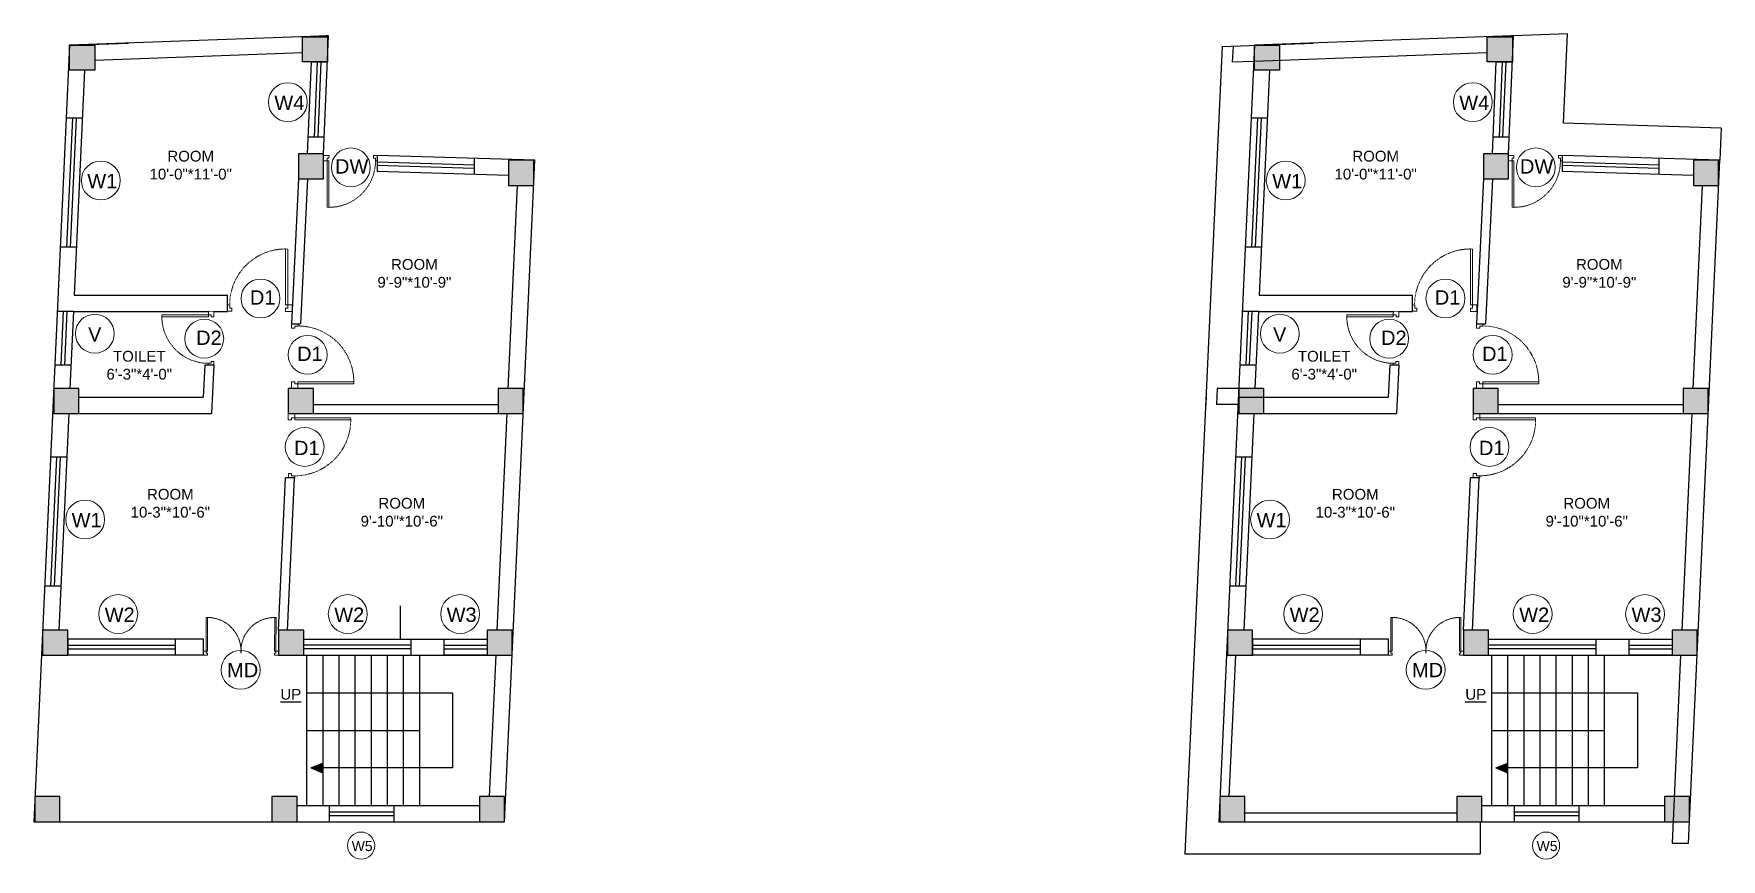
# Model space of a CAD drawing. Header units: inches. Extents: x -10117506 to -5032697, y -6529230 to -3254494.
# Drawn here: x -5062879 to -5061936, y -3264239 to -3263778 of the extents above; entities that cross this region are included whole.
import ezdxf

# ---------------------------------------------------------------- set-up
doc = ezdxf.new("R2010")
doc.units = ezdxf.units.IN
doc.header["$LTSCALE"] = 2
doc.header["$MEASUREMENT"] = 0
doc.linetypes.add('HIDDEN', pattern=[0.375, 0.25, -0.125])
doc.layers.get('0').update_dxf_attribs({"linetype": 'CONTINUOUS'})
doc.layers.add('A-Hatch', color=7, linetype='CONTINUOUS')
for name, color, linetype, lineweight in [('Annotate-Lite.w', 177, 'CONTINUOUS', 9), ('Door-Window.w', 4, 'CONTINUOUS', 15), ('TEXT', 181, 'CONTINUOUS', 25)]:
    doc.layers.add(name, color=color, linetype=linetype, lineweight=lineweight)
doc.styles.add('arial.', font='arial.ttf')
doc.styles.add('gaurav', font='arial.ttf')

# ---------------------------------------------------------------- blocks, each defined once
blk = doc.blocks.new('3-0')
at = {"ltscale": 3}
for p, q in [((11063.04771873254, 10097.67926626675), (11065.97411061868, 10099.89976160063)), ((11063.04771873254, 10097.67926626675), (11064.52804895506, 10095.72833834261)), ((11065.99124489813, 10096.83858600955), (11064.52804895506, 10095.72833834261)), ((11065.25107978682, 10097.81404997167), (11066.71427572989, 10098.92429763861)), ((11065.99124489813, 10096.83858600955), (11065.25107978682, 10097.81404997167)), ((11065.97411061863, 10099.8997616006), (11066.71427572989, 10098.92429763861)), ((11085.49991520455, 10074.12700885048), (11110.3247412691, 10092.9636556783)), ((11086.24008031584, 10073.15154488841), (11111.04573409061, 10091.97364411575)), ((11111.04573409061, 10091.97364411575), (11110.3247412691, 10092.9636556783)), ((11084.03671926142, 10073.01676118352), (11082.57352331835, 10071.90651351658)), ((11082.57352331835, 10071.90651351658), (11084.79401865222, 10068.98012163045)), ((11084.03671926142, 10073.01676118352), (11084.77688437277, 10072.04129722147)), ((11084.77688437277, 10072.04129722147), (11086.24008031584, 10073.15154488841)), ((11084.79401865222, 10068.98012163045), (11087.72041053836, 10071.20061696427)), ((11086.24008031584, 10073.15154488841), (11085.49991520455, 10074.12700885047)), ((11087.72041053836, 10071.20061696427), (11086.24008031584, 10073.15154488841))]:
    blk.add_line(p, q, dxfattribs=at)
at = {"layer": 'Door-Window.w', "color": 9, "linetype": 'HIDDEN', "lineweight": 18}
blk.add_arc((11085.49991520455, 10074.12700885048), 31.16233708904959, 37.19059523975735, 127.1464893766062, dxfattribs=at)
blk = doc.blocks.new('FDFDRE')
at = {"ltscale": 3}
for p, q in [((165701.1064683777, -58637.82329853106), (165701.1040215932, -58641.49599741273)), ((165701.1040215932, -58641.49599741273), (165703.5524875143, -58641.49762860245)), ((165704.7791672594, -58637.82574531552), (165701.1064683777, -58637.82329853106)), ((165703.5524875143, -58641.49762860245), (165703.5317472677, -58672.62937732995)), ((165703.5537109066, -58639.6612791616), (165703.5524875143, -58641.49762860245)), ((165703.5524875143, -58641.49762860245), (165704.7767204749, -58641.49844419728)), ((165704.7779438672, -58639.66209475638), (165703.5537109066, -58639.6612791616)), ((165704.7767204749, -58641.49844419728), (165704.7559641982, -58672.65425465335)), ((165704.7779438672, -58639.66209475638), (165704.7791672594, -58637.82574531552)), ((165766.9772891941, -58637.82574531552), (165770.6499880758, -58637.82329853106)), ((165766.9785125864, -58639.66209475638), (165766.9772891941, -58637.82574531552)), ((165766.9785125864, -58639.66209475638), (165768.202745547, -58639.6612791616)), ((165768.2039689392, -58641.49762860245), (165766.9797359786, -58641.49844419728)), ((165766.9797359786, -58641.49844419728), (165767.0004922553, -58672.65425465335)), ((165768.202745547, -58639.6612791616), (165768.2039689392, -58641.49762860245)), ((165770.6524348603, -58641.49599741273), (165768.2039689392, -58641.49762860245)), ((165768.2039689392, -58641.49762860245), (165768.2247091858, -58672.62937732995)), ((165770.6499880758, -58637.82329853106), (165770.6524348603, -58641.49599741273)), ((165703.5317472677, -58672.62937732995), (165704.7559641982, -58672.65425465335)), ((165768.2247091858, -58672.62937732995), (165767.0004922553, -58672.65425465335))]:
    blk.add_line(p, q, dxfattribs=at)
at = {"layer": 'Door-Window.w', "color": 9, "linetype": 'HIDDEN', "lineweight": 18}
for centre, start, end in [((165704.7767204749, -58641.49844419728), 269.9618290481078, 3.383526153078868), ((165766.9797359786, -58641.49844419728), 176.6164738469579, 270.0381709504853)]:
    blk.add_arc(centre, 31.15581737007103, start, end, dxfattribs=at)

msp = doc.modelspace()

# ---------------------------------------------------------------- hatches: boundary and pattern name
at = {"ltscale": 0.5}
for points in [[(-5062714.676497722, -3263779.508415528), (-5062728.676497722, -3263779.508415528), (-5062728.676497722, -3263793.508415528), (-5062714.676497722, -3263793.508415529)], [(-5062053.084555919, -3263779.508415528), (-5062067.084555919, -3263779.508415528), (-5062067.084555919, -3263793.508415528), (-5062053.084555919, -3263793.508415529)], [(-5062844.63257573, -3263784.285200061), (-5062858.63257573, -3263784.285200061), (-5062858.63257573, -3263798.285200061), (-5062844.63257573, -3263798.285200061)], [(-5062183.040633927, -3263784.285200061), (-5062197.040633927, -3263784.285200061), (-5062197.040633927, -3263798.285200061), (-5062183.040633927, -3263798.285200061)], [(-5062716.856305386, -3263844.911306014), (-5062730.856305386, -3263844.911306014), (-5062730.856305386, -3263858.911306014), (-5062716.856305386, -3263858.911306014)], [(-5062055.264363583, -3263844.911306014), (-5062069.264363583, -3263844.911306014), (-5062069.264363583, -3263858.911306014), (-5062055.264363583, -3263858.911306014)], [(-5062599.536444851, -3263848.535162548), (-5062613.536444851, -3263848.535162548), (-5062613.536444851, -3263862.535162548), (-5062599.536444851, -3263862.535162549)], [(-5061937.944503048, -3263848.535162548), (-5061951.944503048, -3263848.535162548), (-5061951.944503048, -3263862.535162548), (-5061937.944503048, -3263862.535162549)], [(-5062853.487524915, -3263975.875214051), (-5062867.487524915, -3263975.875214051), (-5062867.487524915, -3263989.875214051), (-5062853.487524915, -3263989.875214051)], [(-5062722.541307935, -3263975.875214051), (-5062736.541307935, -3263975.875214051), (-5062736.541307935, -3263989.875214051), (-5062722.541307935, -3263989.875214051)], [(-5062605.366437645, -3263975.875214045), (-5062619.366437645, -3263975.875214045), (-5062619.366437645, -3263989.875214045), (-5062605.366437645, -3263989.875214046)], [(-5062191.895583112, -3263975.875214051), (-5062205.895583112, -3263975.875214051), (-5062205.895583112, -3263989.875214051), (-5062191.895583112, -3263989.875214051)], [(-5062060.949366132, -3263975.875214051), (-5062074.949366132, -3263975.875214051), (-5062074.949366132, -3263989.875214051), (-5062060.949366132, -3263989.875214051)], [(-5061943.774495842, -3263975.875214045), (-5061957.774495842, -3263975.875214045), (-5061957.774495842, -3263989.875214045), (-5061943.774495842, -3263989.875214046)], [(-5062859.726984452, -3264110.875214052), (-5062873.726984452, -3264110.875214052), (-5062873.726984452, -3264124.875214052), (-5062859.726984452, -3264124.875214052)], [(-5062727.947836513, -3264110.875214051), (-5062741.947836513, -3264110.875214051), (-5062741.947836513, -3264124.875214051), (-5062727.947836513, -3264124.875214051)], [(-5062611.547124851, -3264110.875214059), (-5062625.547124851, -3264110.875214059), (-5062625.547124851, -3264124.875214059), (-5062611.547124851, -3264124.87521406)], [(-5062198.135042649, -3264110.875214052), (-5062212.135042649, -3264110.875214052), (-5062212.135042649, -3264124.875214052), (-5062198.135042649, -3264124.875214052)], [(-5062066.35589471, -3264110.875214051), (-5062080.35589471, -3264110.875214051), (-5062080.35589471, -3264124.875214051), (-5062066.35589471, -3264124.875214051)], [(-5061949.955183049, -3264110.875214059), (-5061963.955183049, -3264110.875214059), (-5061963.955183049, -3264124.875214059), (-5061949.955183049, -3264124.87521406)], [(-5062864.025278798, -3264203.87521405), (-5062878.025278798, -3264203.87521405), (-5062878.025278798, -3264217.87521405), (-5062864.025278798, -3264217.875214051)], [(-5062731.672333978, -3264203.875214052), (-5062745.672333978, -3264203.875214052), (-5062745.672333978, -3264217.875214052), (-5062731.672333978, -3264217.875214052)], [(-5062615.804931593, -3264203.875214051), (-5062629.804931593, -3264203.875214051), (-5062629.804931593, -3264217.875214051), (-5062615.804931593, -3264217.875214051)], [(-5062202.433336996, -3264203.87521405), (-5062216.433336996, -3264203.87521405), (-5062216.433336996, -3264217.87521405), (-5062202.433336996, -3264217.875214051)], [(-5062070.080392175, -3264203.875214052), (-5062084.080392175, -3264203.875214052), (-5062084.080392175, -3264217.875214052), (-5062070.080392175, -3264217.875214052)], [(-5061954.21298979, -3264203.875214051), (-5061968.21298979, -3264203.875214051), (-5061968.21298979, -3264217.875214051), (-5061954.21298979, -3264217.875214051)]]:
    msp.add_hatch(color=1, dxfattribs=at).paths.add_polyline_path(points)
at = {"layer": 'A-Hatch', "ltscale": 0.5}
h = msp.add_hatch(dxfattribs=at)
h.set_pattern_fill('ANSI31', color=256)
h.set_pattern_definition([(45, (28542.57649634313, -5409.645851075649), (-0.08838834764831845, 0.08838834764831845), [])])
h.paths.add_polyline_path([(-5062723.801316964, -3264187.87521405), (-5062717.881302438, -3264190.384449495), (-5062717.881302438, -3264185.365978605)])
h = msp.add_hatch(dxfattribs=at)
h.set_pattern_fill('ANSI31', color=256)
h.set_pattern_definition([(45, (29204.16843814589, -5409.645851075649), (-0.08838834764831845, 0.08838834764831845), [])])
h.paths.add_polyline_path([(-5062062.209375162, -3264187.87521405), (-5062056.289360635, -3264190.384449495), (-5062056.289360635, -3264185.365978605)])

# ---------------------------------------------------------------- linework, layer by layer
at = {"ltscale": 0.5}
for p, q in [((-5062714.060001119, -3263778.970569876), (-5062858.63257573, -3263784.285200061)), ((-5062716.856305386, -3263844.911306014), (-5062714.060001119, -3263778.970569876)), ((-5062053.838155635, -3263779.020935966), (-5062197.040633927, -3263784.285200061)), ((-5062055.264363583, -3263844.911306014), (-5062052.468059316, -3263778.970569876)), ((-5062022.394214924, -3263777.865025747), (-5062052.468059316, -3263778.970569876)), ((-5062024.513787864, -3263827.847497867), (-5062022.394214924, -3263777.865025747)), ((-5062858.63257573, -3263784.285200061), (-5062878.672333862, -3264217.875214051)), ((-5062858.63257573, -3263784.285200061), (-5062825.853327567, -3263783.080202625)), ((-5062728.690883806, -3263788.514494641), (-5062844.63257573, -3263792.776625389)), ((-5062215.090516026, -3263784.948731498), (-5062235.931534855, -3264235.87521405)), ((-5062197.040633927, -3263784.285200061), (-5062217.080392059, -3264217.875214051)), ((-5062215.090516026, -3263784.948731498), (-5062164.261385764, -3263783.080202625)), ((-5062209.07388866, -3263784.727554352), (-5062209.49084201, -3263793.748961081)), ((-5062067.098942003, -3263788.514494641), (-5062197.040633927, -3263793.291279173)), ((-5062850.270023365, -3263798.285200061), (-5062856.074570108, -3263923.875214052)), ((-5062725.864394085, -3263844.911306014), (-5062723.684586421, -3263793.508415529)), ((-5062723.684586421, -3263793.508415529), (-5062714.676497722, -3263793.508415529)), ((-5062721.96070977, -3263835.466047282), (-5062720.179644134, -3263793.466047282)), ((-5062719.962505645, -3263835.550783775), (-5062718.181440009, -3263793.550783775)), ((-5062197.457587277, -3263793.30660679), (-5062209.490842011, -3263793.748961081)), ((-5062188.678081562, -3263798.285200061), (-5062194.482628305, -3263923.875214052)), ((-5062064.272452282, -3263844.911306014), (-5062062.092644618, -3263793.508415529)), ((-5062062.092644618, -3263793.508415529), (-5062053.084555919, -3263793.508415529)), ((-5062060.368767967, -3263835.466047282), (-5062058.587702331, -3263793.466047282)), ((-5062058.370563842, -3263835.550783775), (-5062056.589498206, -3263793.550783775)), ((-5062851.508440861, -3263825.080207057), (-5062860.518048289, -3263825.080207057)), ((-5062857.012178221, -3263825.034038123), (-5062860.339889973, -3263897.034038123)), ((-5062855.014310929, -3263825.12637599), (-5062858.342022682, -3263897.12637599)), ((-5062189.916499058, -3263825.080207057), (-5062198.926106486, -3263825.080207057)), ((-5062195.420236418, -3263825.034038123), (-5062198.747948171, -3263897.034038123)), ((-5062193.422369126, -3263825.12637599), (-5062196.750080879, -3263897.12637599)), ((-5061936.480220474, -3263830.551963773), (-5062024.513787864, -3263827.847497867)), ((-5062725.465652057, -3263835.508415529), (-5062716.457563359, -3263835.508415529)), ((-5062063.873710254, -3263835.508415529), (-5062054.865621557, -3263835.508415529)), ((-5061936.480220474, -3263830.551963773), (-5061937.303542893, -3263848.535162541)), ((-5062598.895484696, -3263848.535162541), (-5062686.856368479, -3263845.832929538)), ((-5062686.856368479, -3263845.832929538), (-5062686.856368479, -3263854.837175503)), ((-5062632.856368479, -3263847.491855368), (-5062632.856368479, -3263856.496101334)), ((-5061937.303542893, -3263848.535162541), (-5062025.264426677, -3263845.832929538)), ((-5062025.264426677, -3263845.832929538), (-5062025.264426677, -3263854.837175503)), ((-5061971.264426677, -3263847.491855368), (-5061971.264426677, -3263856.496101334)), ((-5062686.887074841, -3263851.334580969), (-5062632.887074841, -3263852.993506799)), ((-5062613.536444851, -3263857.089625785), (-5062686.856368479, -3263854.837175503)), ((-5062686.825662117, -3263849.335524072), (-5062632.825662117, -3263850.994449902)), ((-5062615.804931593, -3264217.875214051), (-5062598.895484695, -3263848.53516254)), ((-5062025.295133038, -3263851.334580969), (-5061971.295133038, -3263852.993506799)), ((-5061951.944503048, -3263857.089625785), (-5062025.264426677, -3263854.837175503)), ((-5062025.233720315, -3263849.335524072), (-5061971.233720315, -3263850.994449902)), ((-5061954.762384208, -3264229.875214051), (-5061937.303542893, -3263848.535162541)), ((-5062730.856305386, -3263858.911306014), (-5062734.791536704, -3263939.875215884)), ((-5062725.850402813, -3263858.911306014), (-5062729.785634131, -3263939.875215884)), ((-5062613.734904873, -3263975.875214051), (-5062608.545872234, -3263862.535162541)), ((-5062069.264363583, -3263858.911306014), (-5062073.199594901, -3263939.875215884)), ((-5062064.258461011, -3263858.911306014), (-5062068.193692328, -3263939.875215884)), ((-5061952.14296307, -3263975.875214051), (-5061946.953930431, -3263862.535162541)), ((-5062854.836152613, -3263897.080207056), (-5062863.845760042, -3263897.080207057)), ((-5062193.24421081, -3263897.080207056), (-5062202.253818239, -3263897.080207057)), ((-5062856.074570108, -3263923.875214051), (-5062770.451303298, -3263923.875214051)), ((-5062770.451303298, -3263932.875214051), (-5062770.451303298, -3263923.875214051)), ((-5062194.482628305, -3263923.875214051), (-5062108.859361495, -3263923.875214051)), ((-5062108.859361495, -3263932.875214051), (-5062108.859361495, -3263923.875214051)), ((-5062856.490534078, -3263932.875214051), (-5062865.490534078, -3263932.875214051)), ((-5062863.380810613, -3263962.828885508), (-5062861.989460335, -3263932.828885507)), ((-5062861.382958099, -3263962.921542596), (-5062859.991607822, -3263932.921542596)), ((-5062856.490534077, -3263932.875214051), (-5062858.477917486, -3263975.875214051)), ((-5062856.490534078, -3263932.875214051), (-5062781.155430021, -3263932.875214052)), ((-5062778.094844225, -3263932.875214052), (-5062770.451303298, -3263932.875214051)), ((-5062734.791536704, -3263939.875215884), (-5062729.785634131, -3263939.875215884)), ((-5062194.898592276, -3263932.875214051), (-5062203.898592276, -3263932.875214051)), ((-5062201.78886881, -3263962.828885508), (-5062200.397518532, -3263932.828885507)), ((-5062199.791016296, -3263962.921542596), (-5062198.399666019, -3263932.921542596)), ((-5062194.898592275, -3263932.875214051), (-5062196.885975683, -3263975.875214051)), ((-5062194.898592276, -3263932.875214051), (-5062119.563488218, -3263932.875214052)), ((-5062116.502902422, -3263932.875214052), (-5062108.859361495, -3263932.875214051)), ((-5062073.199594901, -3263939.875215884), (-5062068.193692328, -3263939.875215884)), ((-5062857.877080642, -3263962.875214052), (-5062866.88668807, -3263962.875214052)), ((-5062783.162969414, -3263962.875190601), (-5062783.994898436, -3263980.875214051)), ((-5062778.157631953, -3263962.875190601), (-5062783.162969414, -3263962.875190601)), ((-5062778.157631953, -3263962.875190601), (-5062779.405524944, -3263989.875214051)), ((-5062196.285138839, -3263962.875214052), (-5062205.294746268, -3263962.875214052)), ((-5062121.571027611, -3263962.875190601), (-5062122.402956633, -3263980.875214051)), ((-5062116.56569015, -3263962.875190601), (-5062121.571027611, -3263962.875190601)), ((-5062116.56569015, -3263962.875190601), (-5062117.813583141, -3263989.875214051)), ((-5062217.908393017, -3263975.875214051), (-5062218.324356987, -3263984.875214051)), ((-5062205.908393017, -3263975.875214051), (-5062217.908393017, -3263975.875214051)), ((-5062853.487524915, -3263980.875214051), (-5062783.994898436, -3263980.875214051)), ((-5062722.541307935, -3263984.875214051), (-5062619.366437645, -3263984.875214051)), ((-5062206.31154708, -3263984.875214051), (-5062218.324356987, -3263984.875214051)), ((-5062206.126674205, -3263980.875214051), (-5062122.402956633, -3263980.875214051)), ((-5062205.908393017, -3263984.875214051), (-5062205.895583112, -3263984.875214051)), ((-5062060.949366132, -3263984.875214051), (-5061957.774495842, -3263984.875214051)), ((-5062859.124972549, -3263989.875214051), (-5062864.717377023, -3264110.875214051)), ((-5062853.487524915, -3263989.875214051), (-5062779.405524944, -3263989.875214051)), ((-5062722.541307935, -3263989.875214051), (-5062619.366437645, -3263989.875214051)), ((-5062619.915592079, -3264110.875214051), (-5062614.375865027, -3263989.875214051)), ((-5062206.542638174, -3263989.87521405), (-5062117.813583141, -3263989.875214051)), ((-5062197.533030747, -3263989.875214051), (-5062203.12543522, -3264110.875214051)), ((-5062060.949366132, -3263989.875214051), (-5061957.774495842, -3263989.875214051)), ((-5061958.323650276, -3264110.875214051), (-5061952.783923225, -3263989.875214051)), ((-5062860.257318909, -3264014.375214051), (-5062869.266926338, -3264014.375214051)), ((-5062869.088768022, -3264086.329045117), (-5062865.76105627, -3264014.329045117)), ((-5062867.09090073, -3264086.421382985), (-5062863.763188978, -3264014.421382985)), ((-5062198.665377107, -3264014.375214051), (-5062207.674984535, -3264014.375214051)), ((-5062207.496826219, -3264086.329045117), (-5062204.169114467, -3264014.329045117)), ((-5062205.498958928, -3264086.421382985), (-5062202.171247175, -3264014.421382985)), ((-5062741.947836513, -3264110.875214051), (-5062738.149861892, -3264025.875214053)), ((-5062733.144873166, -3264025.875214053), (-5062738.149861892, -3264025.875214053)), ((-5062736.952820267, -3264111.098401639), (-5062733.144873166, -3264025.875214053)), ((-5062080.35589471, -3264110.875214051), (-5062076.557920089, -3264025.875214053)), ((-5062071.552931363, -3264025.875214053), (-5062076.557920089, -3264025.875214053)), ((-5062075.360878464, -3264111.098401639), (-5062071.552931363, -3264025.875214053)), ((-5062863.585030662, -3264086.375214051), (-5062872.594638091, -3264086.375214051)), ((-5062201.993088859, -3264086.375214051), (-5062211.002696288, -3264086.375214051)), ((-5062673.947836513, -3264115.875214051), (-5062673.947836513, -3264097.246021596)), ((-5062783.947818121, -3264115.875214051), (-5062859.726984452, -3264115.875214051)), ((-5062859.726984452, -3264115.875214052), (-5062859.726984452, -3264124.875214052)), ((-5062859.726984452, -3264119.375214052), (-5062799.726984452, -3264119.375214052)), ((-5062799.726984452, -3264115.875214052), (-5062799.726984452, -3264124.875214052)), ((-5062783.947818121, -3264124.875214051), (-5062783.947818121, -3264115.875214051)), ((-5062727.947836513, -3264115.875214051), (-5062625.547124851, -3264115.875214051)), ((-5062727.947836513, -3264115.875214051), (-5062673.947836513, -3264115.875214051)), ((-5062667.947836513, -3264119.375214051), (-5062727.947836513, -3264119.375214051)), ((-5062667.947836513, -3264124.875214051), (-5062667.947836513, -3264115.875214051)), ((-5062649.547124851, -3264124.875214051), (-5062649.547124852, -3264115.875214051)), ((-5062649.547124851, -3264119.375214051), (-5062625.547124851, -3264119.375214051)), ((-5062122.355876318, -3264115.875214051), (-5062198.135042649, -3264115.875214051)), ((-5062198.135042649, -3264115.875214052), (-5062198.135042649, -3264124.875214052)), ((-5062198.135042649, -3264119.375214052), (-5062138.135042649, -3264119.375214052)), ((-5062138.135042649, -3264115.875214052), (-5062138.135042649, -3264124.875214052)), ((-5062122.355876318, -3264124.875214051), (-5062122.355876318, -3264115.875214051)), ((-5062066.35589471, -3264115.875214051), (-5061963.955183049, -3264115.875214051)), ((-5062006.35589471, -3264119.375214051), (-5062066.35589471, -3264119.375214051)), ((-5062006.35589471, -3264124.875214051), (-5062006.35589471, -3264115.875214051)), ((-5061987.955183049, -3264124.875214051), (-5061987.95518305, -3264115.875214051)), ((-5061987.955183049, -3264119.375214051), (-5061963.955183049, -3264119.375214051)), ((-5062859.726984452, -3264121.375214052), (-5062799.726984452, -3264121.375214052)), ((-5062783.947818121, -3264124.875214051), (-5062859.726984452, -3264124.875214051)), ((-5062667.947836513, -3264121.375214051), (-5062727.947836513, -3264121.375214051)), ((-5062727.947836513, -3264124.875214051), (-5062625.547124851, -3264124.875214051)), ((-5062726.173398821, -3264166.875214051), (-5062726.173398821, -3264124.875214052)), ((-5062717.173398821, -3264166.875214051), (-5062717.173398821, -3264124.875214052)), ((-5062708.173398821, -3264166.875214051), (-5062708.173398821, -3264124.875214052)), ((-5062699.173398821, -3264166.875214051), (-5062699.173398821, -3264124.875214052)), ((-5062690.173398821, -3264166.875214051), (-5062690.173398821, -3264124.875214052)), ((-5062681.173398821, -3264166.875214051), (-5062681.173398821, -3264124.875214052)), ((-5062672.173398821, -3264166.875214051), (-5062672.173398821, -3264124.875214052)), ((-5062663.173398822, -3264166.875214051), (-5062663.173398822, -3264124.875214051)), ((-5062649.547124851, -3264121.375214051), (-5062625.547124851, -3264121.375214051)), ((-5062625.547124851, -3264124.875214051), (-5062649.547124851, -3264124.875214051)), ((-5062624.173398821, -3264203.875214051), (-5062620.556552233, -3264124.875214051)), ((-5062207.77676025, -3264124.875214051), (-5062211.427999535, -3264203.875214051)), ((-5062198.135042649, -3264121.375214052), (-5062138.135042649, -3264121.375214052)), ((-5062122.355876318, -3264124.875214051), (-5062198.135042649, -3264124.875214051)), ((-5062006.35589471, -3264121.375214051), (-5062066.35589471, -3264121.375214051)), ((-5062066.35589471, -3264124.875214051), (-5061963.955183049, -3264124.875214051)), ((-5062064.581457018, -3264166.875214051), (-5062064.581457018, -3264124.875214052)), ((-5062055.581457018, -3264166.875214051), (-5062055.581457018, -3264124.875214052)), ((-5062046.581457018, -3264166.875214051), (-5062046.581457018, -3264124.875214052)), ((-5062037.581457018, -3264166.875214051), (-5062037.581457018, -3264124.875214052)), ((-5062028.581457018, -3264166.875214051), (-5062028.581457018, -3264124.875214052)), ((-5062019.581457018, -3264166.875214051), (-5062019.581457018, -3264124.875214052)), ((-5062010.581457018, -3264166.875214051), (-5062010.581457018, -3264124.875214052)), ((-5062001.581457019, -3264166.875214051), (-5062001.581457019, -3264124.875214051)), ((-5061987.955183049, -3264121.375214051), (-5061963.955183049, -3264121.375214051)), ((-5061963.955183049, -3264124.875214051), (-5061987.955183049, -3264124.875214051)), ((-5061963.771811591, -3264229.875214051), (-5061958.96461043, -3264124.875214051)), ((-5062726.173398821, -3264145.875214052), (-5062644.909718725, -3264145.875214048)), ((-5062644.909718725, -3264145.875214048), (-5062644.909718725, -3264187.87521405)), ((-5062064.581457018, -3264145.875214052), (-5061983.317776922, -3264145.875214048)), ((-5061983.317776922, -3264145.875214048), (-5061983.317776922, -3264187.87521405)), ((-5062726.173398821, -3264166.875214053), (-5062663.173398821, -3264166.875214051)), ((-5062726.173398821, -3264208.875214051), (-5062726.173398821, -3264166.875214051)), ((-5062717.173398821, -3264208.875214051), (-5062717.173398821, -3264166.875214051)), ((-5062708.173398821, -3264208.875214051), (-5062708.173398821, -3264166.875214051)), ((-5062699.173398821, -3264208.875214051), (-5062699.173398821, -3264166.875214051)), ((-5062690.173398821, -3264208.875214051), (-5062690.173398821, -3264166.875214051)), ((-5062681.173398821, -3264208.875214051), (-5062681.173398821, -3264166.875214051)), ((-5062672.173398821, -3264208.875214051), (-5062672.173398821, -3264166.875214051)), ((-5062663.173398821, -3264208.875214051), (-5062663.173398821, -3264166.875214051)), ((-5062064.581457018, -3264166.875214053), (-5062001.581457018, -3264166.875214051)), ((-5062064.581457018, -3264208.875214051), (-5062064.581457018, -3264166.875214051)), ((-5062055.581457018, -3264208.875214051), (-5062055.581457018, -3264166.875214051)), ((-5062046.581457018, -3264208.875214051), (-5062046.581457018, -3264166.875214051)), ((-5062037.581457018, -3264208.875214051), (-5062037.581457018, -3264166.875214051)), ((-5062028.581457018, -3264208.875214051), (-5062028.581457018, -3264166.875214051)), ((-5062019.581457018, -3264208.875214051), (-5062019.581457018, -3264166.875214051)), ((-5062010.581457018, -3264208.875214051), (-5062010.581457018, -3264166.875214051)), ((-5062001.581457018, -3264208.875214051), (-5062001.581457018, -3264166.875214051)), ((-5062723.801316964, -3264187.87521405), (-5062717.881302438, -3264185.365978605)), ((-5062717.881302438, -3264185.365978605), (-5062717.881302438, -3264190.384449495)), ((-5062062.209375162, -3264187.87521405), (-5062056.289360635, -3264185.365978605)), ((-5062056.289360635, -3264185.365978605), (-5062056.289360635, -3264190.384449495)), ((-5062723.801316964, -3264187.87521405), (-5062717.881302438, -3264190.384449495)), ((-5062644.909718725, -3264187.87521405), (-5062717.881302438, -3264187.875214051)), ((-5062062.209375162, -3264187.87521405), (-5062056.289360635, -3264190.384449495)), ((-5061983.317776922, -3264187.87521405), (-5062056.289360635, -3264187.875214051)), ((-5062731.672333978, -3264208.875214052), (-5062629.804931593, -3264208.875214051)), ((-5062713.672333978, -3264208.875214052), (-5062713.672333978, -3264217.875214052)), ((-5062713.672333978, -3264212.375214052), (-5062677.672333978, -3264212.375214052)), ((-5062713.672333978, -3264214.375214052), (-5062677.672333978, -3264214.375214052)), ((-5062677.672333978, -3264208.875214052), (-5062677.672333978, -3264217.875214052)), ((-5062203.080392175, -3264212.875214051), (-5062084.080392175, -3264212.875214052)), ((-5062070.080392175, -3264208.875214052), (-5061968.21298979, -3264208.875214051)), ((-5062052.080392175, -3264208.875214052), (-5062052.080392175, -3264217.875214052)), ((-5062052.080392175, -3264212.375214052), (-5062016.080392175, -3264212.375214052)), ((-5062052.080392175, -3264214.375214052), (-5062016.080392175, -3264214.375214052)), ((-5062016.080392175, -3264208.875214052), (-5062016.080392175, -3264217.875214052)), ((-5062864.672333978, -3264217.875214051), (-5062732.672333978, -3264217.875214052)), ((-5062732.672333978, -3264217.875214052), (-5062713.672333978, -3264217.875214051)), ((-5062713.672333978, -3264217.875214052), (-5062677.672333978, -3264217.875214052)), ((-5062677.672333977, -3264217.875214051), (-5062615.804931593, -3264217.875214051)), ((-5062203.080392175, -3264217.875214051), (-5062071.080392175, -3264217.875214052)), ((-5062071.080392175, -3264217.875214052), (-5062052.080392175, -3264217.875214051)), ((-5062071.080392175, -3264217.875214052), (-5062071.080392175, -3264235.875214052)), ((-5062052.080392175, -3264217.875214052), (-5062016.080392175, -3264217.875214052)), ((-5062016.080392174, -3264217.875214051), (-5061954.21298979, -3264217.875214051)), ((-5061963.771811591, -3264229.875214051), (-5061954.762384208, -3264229.875214051)), ((-5062235.931534855, -3264235.87521405), (-5062071.080392175, -3264235.875214052))]:
    msp.add_line(p, q, dxfattribs=at)
at = {"color": 3, "ltscale": 0.5}
for p, q in [((-5062714.060001119, -3263778.970569876), (-5062715.430097437, -3263779.020935966)), ((-5062052.468059316, -3263778.970569876), (-5062053.838155635, -3263779.020935966)), ((-5062224.145889064, -3263980.875214051), (-5062224.561853033, -3263989.875214051)), ((-5062878.672333862, -3264217.875214051), (-5062864.672333978, -3264217.875214051)), ((-5062217.080392059, -3264217.875214051), (-5062203.080392175, -3264217.875214051))]:
    msp.add_line(p, q, dxfattribs=at)
at = {"ltscale": 0.5}
for points in [[(-5062728.690883806, -3263779.508415529), (-5062714.690883806, -3263779.508415529), (-5062714.690883806, -3263793.508415529), (-5062728.690883806, -3263793.508415529)], [(-5062067.098942003, -3263779.508415529), (-5062053.098942003, -3263779.508415529), (-5062053.098942003, -3263793.508415529), (-5062067.098942003, -3263793.508415529)], [(-5062858.63257573, -3263784.285200061), (-5062844.63257573, -3263784.285200061), (-5062844.63257573, -3263798.285200061), (-5062858.63257573, -3263798.285200061)], [(-5062197.040633927, -3263784.285200061), (-5062183.040633927, -3263784.285200061), (-5062183.040633927, -3263798.285200061), (-5062197.040633927, -3263798.285200061)], [(-5062730.856305386, -3263858.911306014), (-5062716.856305386, -3263858.911306014), (-5062716.856305386, -3263844.911306014), (-5062730.856305386, -3263844.911306014)], [(-5062069.264363583, -3263858.911306014), (-5062055.264363583, -3263858.911306014), (-5062055.264363583, -3263844.911306014), (-5062069.264363583, -3263844.911306014)], [(-5062613.536444851, -3263862.535162541), (-5062599.536444851, -3263862.535162541), (-5062599.536444851, -3263848.535162541), (-5062613.536444851, -3263848.535162541)], [(-5061951.944503048, -3263862.535162541), (-5061937.944503048, -3263862.535162541), (-5061937.944503048, -3263848.535162541), (-5061951.944503048, -3263848.535162541)], [(-5062867.487524915, -3263989.875214051), (-5062853.487524915, -3263989.875214051), (-5062853.487524915, -3263975.875214051), (-5062867.487524915, -3263975.875214051)], [(-5062736.541307935, -3263989.875214051), (-5062722.541307935, -3263989.875214051), (-5062722.541307935, -3263975.875214051), (-5062736.541307935, -3263975.875214051)], [(-5062619.366437645, -3263989.875214051), (-5062605.366437645, -3263989.875214051), (-5062605.366437645, -3263975.875214051), (-5062619.366437645, -3263975.875214051)], [(-5062205.895583112, -3263989.875214051), (-5062191.895583112, -3263989.875214051), (-5062191.895583112, -3263975.875214051), (-5062205.895583112, -3263975.875214051)], [(-5062074.949366132, -3263989.875214051), (-5062060.949366132, -3263989.875214051), (-5062060.949366132, -3263975.875214051), (-5062074.949366132, -3263975.875214051)], [(-5061957.774495842, -3263989.875214051), (-5061943.774495842, -3263989.875214051), (-5061943.774495842, -3263975.875214051), (-5061957.774495842, -3263975.875214051)], [(-5062873.726984452, -3264124.875214051), (-5062859.726984452, -3264124.875214051), (-5062859.726984452, -3264110.875214051), (-5062873.726984452, -3264110.875214051)], [(-5062741.947836513, -3264124.875214051), (-5062727.947836513, -3264124.875214051), (-5062727.947836513, -3264110.875214051), (-5062741.947836513, -3264110.875214051)], [(-5062625.547124851, -3264124.875214051), (-5062611.547124851, -3264124.875214051), (-5062611.547124851, -3264110.875214051), (-5062625.547124851, -3264110.875214051)], [(-5062212.135042649, -3264124.875214051), (-5062198.135042649, -3264124.875214051), (-5062198.135042649, -3264110.875214051), (-5062212.135042649, -3264110.875214051)], [(-5062080.35589471, -3264124.875214051), (-5062066.35589471, -3264124.875214051), (-5062066.35589471, -3264110.875214051), (-5062080.35589471, -3264110.875214051)], [(-5061963.955183049, -3264124.875214051), (-5061949.955183049, -3264124.875214051), (-5061949.955183049, -3264110.875214051), (-5061963.955183049, -3264110.875214051)], [(-5062878.025278798, -3264217.875214051), (-5062864.025278798, -3264217.875214051), (-5062864.025278798, -3264203.875214051), (-5062878.025278798, -3264203.875214051)], [(-5062745.672333978, -3264217.875214051), (-5062731.672333978, -3264217.875214051), (-5062731.672333978, -3264203.875214051), (-5062745.672333978, -3264203.875214051)], [(-5062629.804931593, -3264217.875214051), (-5062615.804931593, -3264217.875214051), (-5062615.804931593, -3264203.875214051), (-5062629.804931593, -3264203.875214051)], [(-5062216.433336996, -3264217.875214051), (-5062202.433336996, -3264217.875214051), (-5062202.433336996, -3264203.875214051), (-5062216.433336996, -3264203.875214051)], [(-5062084.080392175, -3264217.875214051), (-5062070.080392175, -3264217.875214051), (-5062070.080392175, -3264203.875214051), (-5062084.080392175, -3264203.875214051)], [(-5061968.21298979, -3264217.875214051), (-5061954.21298979, -3264217.875214051), (-5061954.21298979, -3264203.875214051), (-5061968.21298979, -3264203.875214051)]]:
    msp.add_lwpolyline(points, close=True, dxfattribs=at)
at = {"layer": 'Annotate-Lite.w', "ltscale": 0.005}
for centre, radius in [((-5062736.79996045, -3263816.07089964), 10.85624104256381), ((-5062075.208018648, -3263816.07089964), 10.85624104256381), ((-5062701.621982488, -3263852.493096739), 10.85624104256381), ((-5062040.030040685, -3263852.493096739), 10.85624104256381), ((-5062841.242190843, -3263859.811149023), 10.85624104256381), ((-5062179.650249041, -3263859.811149023), 10.85624104256381), ((-5062752.072175934, -3263925.681625069), 10.85624104256381), ((-5062090.480234131, -3263925.681625069), 10.85624104256381), ((-5062844.560428185, -3263945.370281761), 10.85624104256381), ((-5062783.480291169, -3263948.119911726), 10.85624104256381), ((-5062182.968486383, -3263945.370281761), 10.85624104256381), ((-5062121.888349366, -3263948.119911726), 10.85624104256381), ((-5062725.715651066, -3263957.153295802), 10.85624104256381), ((-5062064.123709263, -3263957.153295802), 10.85624104256381), ((-5062727.441436635, -3264008.597134138), 10.85624104256381), ((-5062065.849494833, -3264008.597134138), 10.85624104256381), ((-5062849.991068893, -3264049.106156017), 10.85624104256381), ((-5062188.39912709, -3264049.106156017), 10.85624104256381), ((-5062831.506966394, -3264101.920612617), 10.85624104256381), ((-5062703.353701765, -3264101.920612617), 10.85624104256381), ((-5062640.61746589, -3264101.920612617), 10.85624104256381), ((-5062169.915024592, -3264101.920612617), 10.85624104256381), ((-5062041.761759962, -3264101.920612617), 10.85624104256381), ((-5061979.025524087, -3264101.920612617), 10.85624104256381), ((-5062763.11972171, -3264133.075044154), 10.85624104256381), ((-5062101.527779907, -3264133.075044154), 10.85624104256381), ((-5062695.890859757, -3264231.237948937), 7.599368729794668), ((-5062034.298917954, -3264231.237948937), 7.599368729794668)]:
    msp.add_circle(centre, radius, dxfattribs=at)

# ---------------------------------------------------------------- block references
at = {"layer": 'Door-Window.w', "linetype": 'ByBlock'}
for p, xscale, yscale, zscale, rotation in [((-5063800.788559759, -3251416.209357636), 0.833158985154831, 0.8331589852459729, 0.8331589850765497, 232.7330628721138), ((-5063139.196617956, -3251416.209357636), 0.833158985154831, 0.8331589852459729, 0.8331589850765497, 232.7330628721138), ((-5061413.891562676, -3278846.60758407), 0.999791003999291, 0.9997910037636757, 0.9997910039624013, 52.80940477362314), ((-5060752.299620873, -3278846.60758407), 0.999791003999291, 0.9997910037636757, 0.9997910039624013, 52.80940477362314), ((-5050348.534872402, -3262848.969442259), 0.8331589851548311, 0.8331589852459729, 0.8331589850765497, 142.7330628721138), ((-5049686.942930599, -3262848.969442259), 0.8331589851548311, 0.8331589852459729, 0.8331589850765497, 142.7330628721138), ((-5077648.547893116, -3265296.434958228), 0.9997910043702506, 0.9997910037636757, 0.9997910039624012, 322.809404789754), ((-5076986.955951313, -3265296.434958228), 0.9997910043702506, 0.9997910037636757, 0.9997910039624012, 322.809404789754), ((-5077650.273678686, -3262669.315471712), -0.9997910043702506, 0.9997910037636757, 0.9997910039624012, 217.190595210246), ((-5076988.681736883, -3262669.315471712), -0.9997910043702506, 0.9997910037636757, 0.9997910039624012, 217.190595210246)]:
    msp.add_blockref('3-0', p, dxfattribs=dict(at, xscale=xscale, yscale=yscale, zscale=zscale, rotation=rotation))
at = {"layer": 'Door-Window.w', "ltscale": 0.005, "xscale": 0.6039383709430695, "yscale": 0.6039383709430695, "zscale": 0.6039383709985556, "rotation": 180}
for p in [(-4962668.691523342, -3299538.492892113), (-4962007.09958154, -3299538.492892113)]:
    msp.add_blockref('FDFDRE', p, dxfattribs=at)

# ---------------------------------------------------------------- texts
at = {"layer": 'Annotate-Lite.w', "ltscale": 0.005, "style": 'gaurav'}
for s, insert, char_height, attachment_point in [('W4', (-5062744.344244574, -3263812.42044798), 8, 1), ('W4', (-5062082.752302771, -3263812.42044798), 8, 1), ('W1', (-5062848.786474967, -3263856.160697363), 8, 1), ('DW', (-5062710.471393104, -3263847.936395079), 8, 1), ('W1', (-5062187.194533165, -3263856.160697363), 8, 1), ('DW', (-5062048.879451301, -3263847.936395079), 8, 1), ('D1', (-5062757.991460058, -3263921.124923409), 8, 1), ('D1', (-5062096.399518255, -3263921.124923409), 8, 1), ('V', (-5062848.347966808, -3263941.719830101), 8, 1), ('V', (-5062186.756025005, -3263941.719830101), 8, 1), ('D2', (-5062788.035930484, -3263943.6262353), 8, 1), ('D2', (-5062126.443988681, -3263943.6262353), 8, 1), ('D1', (-5062731.63493519, -3263952.596594142), 8, 1), ('D1', (-5062070.042993387, -3263952.596594142), 8, 1), ('D1', (-5062733.360720759, -3264013.153835798), 8, 7), ('D1', (-5062071.768778956, -3264013.153835798), 8, 7), ('W1', (-5062857.535353017, -3264045.455704357), 8, 1), ('W1', (-5062195.943411214, -3264045.455704357), 8, 1), ('W2', (-5062839.051250518, -3264098.270160957), 8, 1), ('W2', (-5062710.897985889, -3264098.270160957), 8, 1), ('W3', (-5062648.161750014, -3264098.270160958), 8, 1), ('W2', (-5062177.459308716, -3264098.270160957), 8, 1), ('W2', (-5062049.306044086, -3264098.270160957), 8, 1), ('W3', (-5061986.569808211, -3264098.270160958), 8, 1), ('MD', (-5062770.726505834, -3264129.174592494), 8, 1), ('MD', (-5062109.134564031, -3264129.174592494), 8, 1), ('W5', (-5062701.171858643, -3264228.682632776), 5.6, 1), ('W5', (-5062039.57991684, -3264228.682632776), 5.6, 1)]:
    msp.add_mtext_dynamic_manual_height_columns(s, width=8, gutter_width=100, heights=[0], dxfattribs=dict(at, insert=insert, char_height=char_height, attachment_point=attachment_point))
at = {"layer": 'TEXT', "lineweight": -2, "char_height": 6.000000000000002, "attachment_point": 5, "style": 'arial.'}
for s, insert in [('ROOM\\P10\'-0"*11\'-0"', (-5062791.032014298, -3263851.270509025)), ('ROOM\\P10\'-0"*11\'-0"', (-5062129.440072495, -3263851.270509025)), ('ROOM\\P9\'-9"*10\'-9"', (-5062666.147131873, -3263911.701223588)), ('ROOM\\P9\'-9"*10\'-9"', (-5062004.555190071, -3263911.701223588)), ('TOILET\\P6\'-3"*4\'-0"', (-5062819.761612068, -3263962.999629378)), ('TOILET\\P6\'-3"*4\'-0"', (-5062158.169670265, -3263962.999629378)), ('ROOM\\P10-3"*10\'-6"', (-5062802.40602379, -3264040.078748251)), ('ROOM\\P10-3"*10\'-6"', (-5062140.814081987, -3264040.078748251)), ('ROOM\\P9\'-10"*10\'-6"', (-5062673.179059702, -3264045.087971921)), ('ROOM\\P9\'-10"*10\'-6"', (-5062011.587117899, -3264045.087971921))]:
    msp.add_mtext_dynamic_manual_height_columns(s, width=45.73142971936613, gutter_width=30, heights=[0], dxfattribs=dict(at, insert=insert))
at = {"layer": 'TEXT', "lineweight": -2, "char_height": 6.000000000000002, "width": 127.5059031131969, "attachment_point": 5, "style": 'arial.'}
for insert in [(-5062735.163848808, -3264146.763274272), (-5062073.571907005, -3264146.763274272)]:
    msp.add_mtext('{\\LUP}', dxfattribs=dict(at, insert=insert))

doc.saveas('drawing.dxf')
